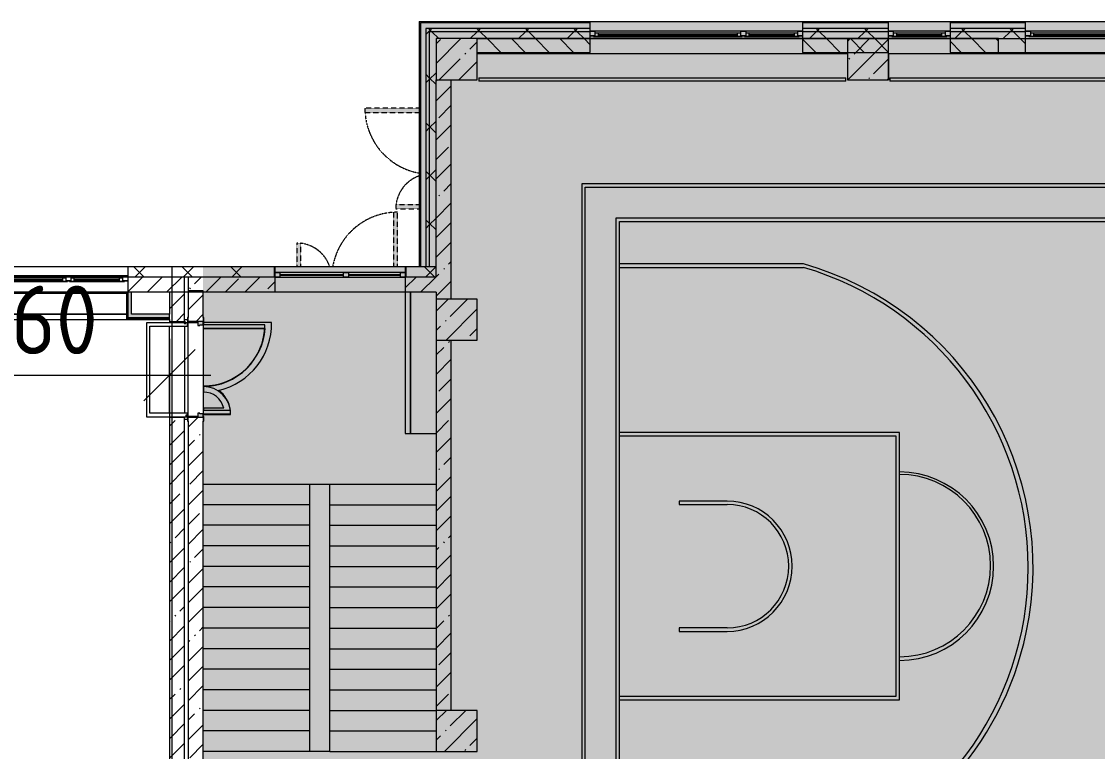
# Model space of a CAD drawing. Header units: millimetres. Extents: x 315 to 209858, y -8553 to 29000.
# Drawn here: x 111095 to 126795, y 16700 to 27350 of the extents above; entities that cross this region are included whole.
import ezdxf

# ---------------------------------------------------------------- set-up
doc = ezdxf.new("R2010")
doc.units = ezdxf.units.MM
doc.linetypes.add('200_ШТРИХ__ш1_п0_6_', pattern=[1.6, 1, -0.6])
for name, color, linetype, lineweight in [('A-ANNO-DIMS', 7, 'Continuous', 9), ('A-ANNO-DIMS-500', 7, 'Continuous', 9), ('A-DETL-MBND-1', 7, '200_ШТРИХ__ш1_п0_6_', 9), ('A-GLAZ-2', 7, 'Continuous', 5), ('A-WALL', 7, 'Continuous', 9), ('A-WALL-2', 7, 'Continuous', 5), ('I-WALL-5', 7, 'Continuous', 5), ('S-COLS-2', 7, 'Continuous', 5), ('Оси', 7, 'Continuous', 9)]:
    doc.layers.add(name, color=color, linetype=linetype, lineweight=lineweight)
doc.layers.add('A-DETL-GENF-4', color=7, linetype='Continuous', lineweight=9, true_color=0xc0c0c0, transparency=0.4)
for name, color, linetype, lineweight, true_color in [('A-DOOR-3', 7, 'Continuous', 5, 0xe2e2e2), ('A-DOOR-4', 7, 'Continuous', 5, 0xb7b7b7), ('A-DOOR-FRAM-2', 7, 'Continuous', 5, 0xe2e2e2), ('A-DOOR-FRAM-3', 7, 'Continuous', 5, 0xaaaaaa), ('A-DOOR-FRAM-4', 7, 'Continuous', 5, 0xb7b7b7), ('A-FLOR-2', 7, 'Continuous', 5, 0xaaaaaa), ('A-FLOR-3', 7, 'Continuous', 5, 0xb7b7b7), ('A-GLAZ-3', 7, 'Continuous', 5, 0x737373), ('A-WALL-3', 7, 'Continuous', 9, 0x737373), ('A-WALL-4', 7, 'Continuous', 5, 0x737373), ('I-WALL-4', 7, 'Continuous', 9, 0xe7e7e7), ('I-WALL-6', 7, 'Continuous', 5, 0x737373), ('S-COLS-3', 7, 'Continuous', 5, 0x737373), ('S-STRS-2', 7, 'Continuous', 5, 0x737373)]:
    doc.layers.add(name, color=color, linetype=linetype, lineweight=lineweight, true_color=true_color)
doc.styles.add('ISOCPEUR_4', font='isocpeur.ttf', dxfattribs={"width": 0.9, "height": 1000})
doc.dimstyles.new('ISO-2_0_0_9К_Средний_округл2_1', dxfattribs={"dimscale": 304.8, "dimtxt": 995.981176, "dimasz": 2.46063, "dimexe": 1.968504, "dimexo": 0, "dimgap": 0, "dimtad": 1, "dimdec": 0, "dimrnd": 10, "dimzin": 0, "dimdsep": 46, "dimtxsty": 'ISOCPEUR_4', "dimblk1": 'OBLIQUE', "dimblk2": 'OBLIQUE', "dimsah": 1, "dimcen": 0.09, "dimdle": 1.968504, "dimazin": 0, "dimtfac": 1, "dimtdec": 4, "dimtix": 1, "dimtmove": 0, "dimatfit": 3, "dimfxl": 1, "dimtvp": 1, "dimtolj": 1, "dimtzin": 0, "dimarcsym": 2})
pattern_1 = [(45, (74985, 0), (-285.123, 285.123), []), (45, (75270.13, 0), (-285.123, 285.123), [504.031, -100.806, 16.764, -84.042])]
pattern_2 = [(45, (74985, 0), (-353.5534, 353.5534), []), (135, (74985, 0), (-353.5534, -353.5534), [])]
pattern_3 = [(45, (74985, 0), (-530.33, 530.33), []), (135, (74985, 0), (-530.33, -530.33), [])]

# ---------------------------------------------------------------- blocks, each defined once
blk = doc.blocks.new('BSC_Колонна _Прямоугольная - 600х600-V109-2_3_2_птичка')
at = {"layer": 'S-COLS-2'}
h = blk.add_hatch(dxfattribs=at)
h.set_pattern_fill('FP_121', color=256, style=0, pattern_type=2)
h.set_pattern_definition([(45, (-42460, -26800), (-285.123, 285.123), []), (45, (-42174.88, -26800), (-285.123, 285.123), [504.031, -100.806, 16.764, -84.042])])
h.paths.add_polyline_path([(-300, -300), (300, -300), (300, 300), (-300, 300), (-300, 146)])
at = {"layer": 'S-COLS-3'}
for p, q in [((300, 300), (-300, 300)), ((-300, 300), (-300, -300)), ((300, -300), (300, 300)), ((-300, -300), (300, -300))]:
    blk.add_line(p, q, dxfattribs=at)
blk = doc.blocks.new('BSC_Колонна _Прямоугольная - 600х600-V122-2_3_2_птичка')
at = {"layer": 'S-COLS-2'}
h = blk.add_hatch(dxfattribs=at)
h.set_pattern_fill('FP_131', color=256, style=0, pattern_type=2)
h.set_pattern_definition([(45, (-42460, -17000), (-285.123, 285.123), []), (45, (-42174.88, -17000), (-285.123, 285.123), [504.031, -100.806, 16.764, -84.042])])
h.paths.add_polyline_path([(-300, -300), (300, -300), (300, 300), (-300, 300)])
at = {"layer": 'S-COLS-3'}
for p, q in [((300, 300), (-300, 300)), ((-300, 300), (-300, -300)), ((300, -300), (300, 300)), ((-300, -300), (300, -300))]:
    blk.add_line(p, q, dxfattribs=at)
blk = doc.blocks.new('BSC_Колонна _Прямоугольная - 600х600-V123-2_3_2_птичка')
at = {"layer": 'S-COLS-2'}
h = blk.add_hatch(dxfattribs=at)
h.set_pattern_fill('FP_132', color=256, style=0, pattern_type=2)
h.set_pattern_definition([(45, (-42460, -23000), (-285.123, 285.123), []), (45, (-42174.88, -23000), (-285.123, 285.123), [504.031, -100.806, 16.764, -84.042])])
h.paths.add_polyline_path([(-300, -300), (300, -300), (300, 300), (-300, 300)])
at = {"layer": 'S-COLS-3'}
for p, q in [((300, 300), (-300, 300)), ((-300, 300), (-300, -300)), ((300, -300), (300, 300)), ((-300, -300), (300, -300))]:
    blk.add_line(p, q, dxfattribs=at)
blk = doc.blocks.new('120_Окно_СКБ_2Ст - 120_Окно_СКБ_2Ст 3100х2500 _мал_створка слева_ 2-19089248-2_3_2_птичка')
at = {"layer": 'A-GLAZ-3'}
for p, q in [((-1550, -75), (-1550, -5)), ((-1550, -5), (-1480, -5)), ((1550, -5), (-1550, -5)), ((-1480, -75), (-1550, -75)), ((-1550, -75), (-1500, -75)), ((-1480, -75), (-1500, -75)), ((-1500, -75), (-1500, -85)), ((-1500, -85), (670, -85)), ((670, -85), (-1500, -85)), ((-1480, -5), (-1480, -75)), ((650, -35), (-1480, -35)), ((-1480, -35), (-1480, -75)), ((-1430, -85), (-1430, -35)), ((-1430, -55), (600, -55)), ((600, -65), (-1430, -65)), ((600, -85), (600, -35)), ((650, -75), (650, -5)), ((650, -5), (720, -5)), ((650, -75), (650, -35)), ((720, -75), (650, -75)), ((670, -75), (650, -75)), ((670, -75), (700, -75)), ((670, -85), (670, -75)), ((720, -75), (700, -75)), ((700, -75), (700, -85)), ((700, -85), (1500, -85)), ((1500, -85), (700, -85)), ((720, -5), (720, -75)), ((1480, -35), (720, -35)), ((720, -35), (720, -75)), ((770, -85), (770, -35)), ((770, -55), (1430, -55)), ((1430, -65), (770, -65)), ((1430, -85), (1430, -35)), ((1480, -75), (1480, -5)), ((1480, -5), (1550, -5)), ((1480, -75), (1480, -35)), ((1550, -75), (1480, -75)), ((1500, -75), (1480, -75)), ((1500, -75), (1550, -75)), ((1500, -85), (1500, -75)), ((1550, -5), (1550, -75))]:
    blk.add_line(p, q, dxfattribs=at)
blk = doc.blocks.new('120_Окно_СКБ_1Ст - 120_Окно_СКБ_1Ст 900х2500_h_-19906774-2_3_2_птичка')
at = {"layer": 'A-GLAZ-3'}
for p, q in [((-450, -75), (-450, -5)), ((-450, -5), (-380, -5)), ((450, -5), (-450, -5)), ((-380, -75), (-450, -75)), ((-450, -75), (-400, -75)), ((-380, -75), (-400, -75)), ((-400, -75), (-400, -85)), ((-400, -85), (400, -85)), ((400, -85), (-400, -85)), ((-380, -5), (-380, -75)), ((380, -35), (-380, -35)), ((-380, -35), (-380, -75)), ((-330, -85), (-330, -35)), ((-330, -55), (330, -55)), ((330, -65), (-330, -65)), ((330, -85), (330, -35)), ((380, -75), (380, -5)), ((380, -5), (450, -5)), ((380, -75), (380, -35)), ((450, -75), (380, -75)), ((400, -75), (380, -75)), ((400, -75), (450, -75)), ((400, -85), (400, -75)), ((450, -5), (450, -75))]:
    blk.add_line(p, q, dxfattribs=at)
blk = doc.blocks.new('120_Окно_СКБ_2Ст - 120_Окно_СКБ_2Ст 3100х2500 _мал_створка слева_ 2-22446355-2_3_2_птичка')
at = {"layer": 'A-GLAZ-2'}
for p, q in [((-1550, -127), (-1550, -57)), ((-1550, -57), (-1480, -57)), ((1550, -57), (-1550, -57)), ((-1480, -127), (-1550, -127)), ((-1550, -127), (-1500, -127)), ((-1480, -127), (-1500, -127)), ((-1500, -127), (-1500, -137)), ((-1500, -137), (670, -137)), ((670, -137), (-1500, -137)), ((-1480, -57), (-1480, -127)), ((650, -87), (-1480, -87)), ((-1480, -87), (-1480, -127)), ((-1430, -137), (-1430, -87)), ((-1430, -107), (600, -107)), ((600, -117), (-1430, -117)), ((600, -137), (600, -87)), ((650, -127), (650, -57)), ((650, -57), (720, -57)), ((650, -127), (650, -87)), ((720, -127), (650, -127)), ((670, -127), (650, -127)), ((670, -127), (700, -127)), ((670, -137), (670, -127)), ((720, -127), (700, -127)), ((700, -127), (700, -137)), ((700, -137), (1500, -137)), ((1500, -137), (700, -137)), ((720, -57), (720, -127)), ((1480, -87), (720, -87)), ((720, -87), (720, -127)), ((770, -137), (770, -87)), ((770, -107), (1430, -107)), ((1430, -117), (770, -117)), ((1430, -137), (1430, -87)), ((1480, -127), (1480, -57)), ((1480, -57), (1550, -57)), ((1480, -127), (1480, -87)), ((1550, -127), (1480, -127)), ((1500, -127), (1480, -127)), ((1500, -127), (1550, -127)), ((1500, -137), (1500, -127)), ((1550, -57), (1550, -127))]:
    blk.add_line(p, q, dxfattribs=at)
blk = doc.blocks.new('120_Окно_СКБ_2Ст - 120_Окно_СКБ_2Ст 1900х2400 глухое-23537524-2_3_2_птичка')
at = {"layer": 'A-GLAZ-3'}
for p, q in [((-950, 5), (-950, 75)), ((-950, 75), (-880, 75)), ((950, 75), (-950, 75)), ((-880, 5), (-950, 5)), ((-950, 5), (950, 5)), ((-880, 75), (-880, 5)), ((-120, 45), (-880, 45)), ((-120, 35), (-880, 35)), ((-120, 5), (-120, 75)), ((-120, 75), (-50, 75)), ((-50, 5), (-120, 5)), ((-50, 75), (-50, 5)), ((880, 45), (-50, 45)), ((880, 35), (-50, 35)), ((880, 5), (880, 75)), ((880, 75), (950, 75)), ((950, 5), (880, 5)), ((950, 75), (950, 5))]:
    blk.add_line(p, q, dxfattribs=at)
blk = doc.blocks.new('110_Дверь_СКБ_2Ст_Наружная - ДН-1_л__ Двухстворчатая 1350 х3200 _ЛК_ в свету с верхним остеклением 2-22448815-2_3_2_птичка')
at = {"layer": 'A-DETL-MBND-1'}
for points in [[(755, 79), (755, 869), (695, 869), (695, 79)], [(-655, 79), (-655, 419), (-715, 419), (-715, 79)]]:
    blk.add_hatch(color=256, dxfattribs=at).paths.add_polyline_path(points)
for p, q in [((755, 869), (695, 869)), ((695, 869), (695, 79)), ((755, 79), (755, 869)), ((-715, 419), (-715, 79)), ((-655, 419), (-715, 419)), ((-655, 79), (-655, 419))]:
    blk.add_line(p, q, dxfattribs=at)
for centre, radius, start, end in [((755, -91), 960, 90, 169.7202), ((-715, -91), 510, 19.6305, 90)]:
    blk.add_arc(centre, radius, start, end, dxfattribs=at)
blk = doc.blocks.new('110_Дверь_СКБ_2Ст - Д-1 Лестничная клетка EIS60-V199-2_3_2_птичка')
at = {"layer": 'A-DOOR-3'}
for points in [[(-588, 923), (-588, 1010), (-638, 1010), (-638, 110), (-588, 110)], [(662, 510), (612, 510), (612, 110), (662, 110)], [(712, 30), (698, 30), (698, -110), (712, -110)]]:
    blk.add_hatch(color=256, dxfattribs=at).paths.add_polyline_path(points)
h = blk.add_hatch(color=256, dxfattribs=at)
h.paths.add_polyline_path([(712, 30), (712, 110), (662, 110), (662, 60), (652, 60), (652, 30), (667, 30)])
h.paths.add_polyline_path([(-628, 30), (-628, 60), (-638, 60), (-638, 110), (-688, 110), (-688, 30)])
at = {"layer": 'A-DOOR-FRAM-2'}
for points in [[(-672, 110), (-672, 118), (-742, 118), (-742, 110)], [(-672, 30), (-688, 30), (-688, -110), (-672, -110)], [(768, 110), (768, 118), (698, 118), (698, 110)], [(-672, -110), (-742, -110), (-742, -118), (-672, -118)], [(768, -118), (768, -110), (698, -110), (698, -118)]]:
    blk.add_hatch(color=256, dxfattribs=at).paths.add_polyline_path(points)
at = {"layer": 'A-DOOR-4'}
for p, q in [((-638, 1010), (-638, 110)), ((-588, 1010), (-638, 1010)), ((-588, 110), (-588, 1010)), ((662, 510), (612, 510)), ((612, 510), (612, 110)), ((662, 110), (662, 510)), ((-638, 110), (-588, 110)), ((612, 110), (662, 110))]:
    blk.add_line(p, q, dxfattribs=at)
for centre, radius, start, end in [((-638, 110), 900, 0, 90), ((662, 110), 400, 90, 180)]:
    blk.add_arc(centre, radius, start, end, dxfattribs=at)
at = {"layer": 'A-DOOR-FRAM-3'}
for p, q in [((-688, 110), (-688, 30)), ((-688, 30), (-628, 30)), ((-672, 30), (-688, 30)), ((-688, 30), (-688, -110)), ((-672, -110), (-672, 30)), ((-638, 60), (-638, 110)), ((-628, 60), (-638, 60)), ((-628, 30), (-628, 60)), ((662, 60), (652, 60)), ((652, 60), (652, 30)), ((652, 30), (712, 30)), ((662, 110), (662, 60)), ((712, 30), (698, 30)), ((698, 30), (698, -110)), ((712, 30), (712, 110)), ((712, -110), (712, 30)), ((-672, -110), (-742, -110)), ((-742, -110), (-742, -118)), ((-742, -118), (-672, -118)), ((-688, -110), (-672, -110)), ((-672, -118), (-672, -110)), ((698, -110), (712, -110)), ((768, -110), (698, -110)), ((698, -110), (698, -118)), ((698, -118), (768, -118)), ((768, -118), (768, -110))]:
    blk.add_line(p, q, dxfattribs=at)
at = {"layer": 'A-DOOR-FRAM-4'}
for p, q in [((-672, 118), (-742, 118)), ((-742, 118), (-742, 110)), ((-742, 110), (-672, 110)), ((-638, 110), (-688, 110)), ((-672, 110), (-672, 118)), ((712, 110), (662, 110)), ((768, 118), (698, 118)), ((698, 118), (698, 110)), ((698, 110), (768, 110)), ((768, 110), (768, 118))]:
    blk.add_line(p, q, dxfattribs=at)
blk = doc.blocks.new('110_Дверь_СКБ_2Ст_Наружная - ДН-1_л__ Двухстворчатая 1350 х3200 _ЛК_ в свету с верхним остеклением EI30-23529464-2_3_2_птичка')
at = {"layer": 'A-DETL-MBND-1'}
for points in [[(694.5, 915), (694.5, 125), (754.5, 125), (754.5, 915)], [(-715.5, 125), (-655.5, 125), (-655.5, 465), (-715.5, 465)]]:
    blk.add_hatch(color=256, dxfattribs=at).paths.add_polyline_path(points)
for p, q in [((754.5, 915), (694.5, 915)), ((694.5, 915), (694.5, 125)), ((754.5, 125), (754.5, 915)), ((-715.5, 465), (-715.5, 125)), ((-655.5, 465), (-715.5, 465)), ((-655.5, 125), (-655.5, 465))]:
    blk.add_line(p, q, dxfattribs=at)
for centre, radius, start, end in [((754.5, -45), 960, 90, 169.73704), ((-715.5, -45), 510, 19.59844, 90)]:
    blk.add_arc(centre, radius, start, end, dxfattribs=at)
blk = doc.blocks.new('Зашивка приборов отопления22 - Зашивка приборов отопления-33321747-2_3_2_птичка')
at = {"layer": 'A-WALL-2'}
for p, q in [((37288, 26888), (34188, 26888)), ((34188, 26567), (37268, 26567)), ((37268, 26567), (34188, 26567)), ((34188, 26492), (37268, 26492))]:
    blk.add_line(p, q, dxfattribs=at)
blk = doc.blocks.new('Зашивка приборов отопления28 - Зашивка приборов отопления-33322877-2_3_2_птичка')
at = {"layer": 'A-WALL-4'}
for p, q in [((75401, 486), (73341, 486)), ((73341, 486), (73341, 411)), ((73341, 411), (73341, 36)), ((75401, 411), (73341, 411)), ((73341, 411), (73341, 36)), ((73341, 411), (75401, 411))]:
    blk.add_line(p, q, dxfattribs=at)
blk = doc.blocks.new('DIMBLOCK98-2_3_2_птичка')
at = {"layer": 'A-ANNO-DIMS-500'}
for p, q in [((113255, 22721), (113255, 21591)), ((113255, 22191), (113255, 22721)), ((108595, 22600), (108595, 21591)), ((108595, 22191), (108595, 22600)), ((107995, 22191), (113855, 22191))]:
    blk.add_line(p, q, dxfattribs=at)
at = {"layer": 'A-ANNO-DIMS-500', "lineweight": 20}
for p, q in [((108595, 22191), (108970, 22566)), ((113255, 22191), (113630, 22566)), ((108595, 22191), (108220, 21816)), ((113255, 22191), (112880, 21816))]:
    blk.add_line(p, q, dxfattribs=at)
at = {"layer": 'A-ANNO-DIMS-500', "color": 0, "insert": (109613, 23497), "char_height": 1000, "width": 3148.83, "attachment_point": 1, "line_spacing_factor": 1.149209, "style": 'ISOCPEUR_4'}
blk.add_mtext('4660', dxfattribs=at)
blk = doc.blocks.new('_Oblique')
at = {"color": 0, "linetype": 'ByBlock', "lineweight": -2}
blk.add_line((-0.5, -0.5), (0.5, 0.5), dxfattribs=at)

msp = doc.modelspace()

# ---------------------------------------------------------------- hatches: boundary and pattern name
at = {"layer": 'A-DETL-GENF-4'}
msp.add_hatch(color=256, dxfattribs=at).paths.add_polyline_path([(150845, -280), (150845, 3300), (159845, 3300), (159845, 27350), (116895, 27350), (116895, 23778), (113745, 23778), (113745, -280), (149949.6, -280)])
at = {"layer": 'A-WALL-2'}
h = msp.add_hatch(dxfattribs=at)
h.set_pattern_fill('FP_105', color=256, style=0, pattern_type=2)
h.set_pattern_definition(pattern_2)
h.paths.add_polyline_path([(159788.9, 27200), (159845, 27200), (159845, 27250), (155335, 27250), (155335, 27200), (158041.4, 27200)])
h.paths.add_polyline_path([(152835, 27200), (152835, 27250), (151325, 27250), (151325, 27200), (152031.5, 27200)])
h.paths.add_polyline_path([(141145, 27200), (142945, 27200), (142945, 27250), (141145, 27250)])
h.paths.add_polyline_path([(140245, 27200), (140245, 27250), (139165, 27250), (139165, 27200), (139940.2, 27200)])
h.paths.add_polyline_path([(143845, 27200), (149225, 27200), (149225, 27250), (143845, 27250)])
h.paths.add_polyline_path([(124967.2, 27200), (125745.2, 27200), (125745.2, 27250), (124645.3, 27250), (124645.3, 27200)])
h.paths.add_polyline_path([(129994.9, 27200), (129994.9, 27250), (128845.2, 27250), (128845.2, 27200), (129130.9, 27200)])
h.paths.add_polyline_path([(130894.9, 27200), (132145, 27200), (132145, 27250), (130894.9, 27250)])
h.paths.add_polyline_path([(136025, 27200), (136025, 27250), (134845, 27250), (134845, 27200), (135740.2, 27200)])
h.paths.add_polyline_path([(123745.3, 27200), (123745.3, 27250), (122492, 27250), (122492, 27200), (122885.3, 27200)])
h.paths.add_polyline_path([(118721.6, 27200), (119392, 27200), (119392, 27250), (116995, 27250), (116995, 27200), (117680.6, 27200)])
h = msp.add_hatch(dxfattribs=at)
h.set_pattern_fill('FP_105', color=256, style=0, pattern_type=2)
h.set_pattern_definition(pattern_2)
h.paths.add_polyline_path([(117045, 23770), (117045, 27200), (116995, 27200), (116995, 23770)])
h = msp.add_hatch(dxfattribs=at)
h.set_pattern_fill('FP_105', color=256, style=0, pattern_type=2)
h.set_pattern_definition(pattern_2)
h.paths.add_polyline_path([(159185, 27100), (159845, 27100), (159845, 27200), (155335, 27200), (155335, 27100), (156839, 27100)])
h.paths.add_polyline_path([(152031.5, 27100), (152835, 27100), (152835, 27200), (151325, 27200), (151325, 27100), (151735, 27100)])
h.paths.add_polyline_path([(145295, 27100), (149225, 27100), (149225, 27200), (143845, 27200), (143845, 27100)])
h.paths.add_polyline_path([(142663.1, 27100), (142945, 27100), (142945, 27200), (141145, 27200), (141145, 27100), (141745, 27100)])
h.paths.add_polyline_path([(136025, 27100), (136025, 27200), (134845, 27200), (134845, 27100), (135740.2, 27100)])
h.paths.add_polyline_path([(130894.9, 27100), (132145, 27100), (132145, 27200), (130894.9, 27200)])
h.paths.add_polyline_path([(129130.9, 27100), (129994.9, 27100), (129994.9, 27200), (128845.2, 27200), (128845.2, 27100)])
h.paths.add_polyline_path([(139540.3, 27100), (140245, 27100), (140245, 27200), (139165, 27200), (139165, 27100)])
h.paths.add_polyline_path([(117680.6, 27100), (119392, 27100), (119392, 27200), (117045, 27200), (117045, 27100), (117229.8, 27100)])
h.paths.add_polyline_path([(124645.3, 27100), (125745.2, 27100), (125745.2, 27200), (124645.3, 27200)])
h.paths.add_polyline_path([(122885.3, 27100), (123745.3, 27100), (123745.3, 27200), (122492, 27200), (122492, 27100)])
h = msp.add_hatch(dxfattribs=at)
h.set_pattern_fill('FP_105', color=256, style=0, pattern_type=2)
h.set_pattern_definition(pattern_2)
h.paths.add_polyline_path([(117145, 23770), (117145, 27100), (117045, 27100), (117045, 23770)])
h = msp.add_hatch(dxfattribs=at)
h.set_pattern_fill('FP_115', color=256, style=0, pattern_type=2)
h.set_pattern_definition([(135, (74985, 0), (-176.7767, -176.7767), [])])
h.paths.add_polyline_path([(123745.3, 26900), (123745.3, 27100), (122492, 27100), (122492, 26900), (122885.3, 26900)])
h.paths.add_polyline_path([(119392, 26900), (119392, 27100), (117745, 27100), (117745, 26900), (118721.6, 26900)])
h.paths.add_polyline_path([(124645.3, 26900), (125349.8, 26900), (125349.8, 27100), (124645.3, 27100), (124645.3, 26945.8)])
h = msp.add_hatch(dxfattribs=at)
h.set_pattern_fill('FP_105', color=256, style=0, pattern_type=2)
h.set_pattern_definition(pattern_2)
h.paths.add_polyline_path([(113516.9, 23620), (113745, 23620), (113745, 23770), (112645, 23770), (112645, 23620), (112996.4, 23620)])
h.paths.add_polyline_path([(108832.7, 23620), (109545, 23620), (109545, 23770), (108825, 23770), (108825, 23620)])
h = msp.add_hatch(dxfattribs=at)
h.set_pattern_fill('FP_105', color=256, style=0, pattern_type=2)
h.set_pattern_definition(pattern_2)
h.paths.add_polyline_path([(116895, 23620), (117145, 23620), (117145, 23770), (116703, 23770), (116703, 23620), (116874.3, 23620)])
h.paths.add_polyline_path([(114787, 23620), (114787, 23770), (113745, 23770), (113745, 23620), (114557.8, 23620)])
at = {"layer": 'I-WALL-4'}
for points in [[(112650, 23029), (112700, 23029), (112700, 23399), (112650, 23395.4)], [(112700, 23029), (113255, 23029), (113255, 23079), (112700, 23079)]]:
    msp.add_hatch(color=256, dxfattribs=at).paths.add_polyline_path(points)
at = {"layer": 'I-WALL-5'}
h = msp.add_hatch(dxfattribs=at)
h.set_pattern_fill('FP_116', color=256, style=0, pattern_type=2)
h.set_pattern_definition([(135, (74985, 0), (-353.5534, -353.5534), [])])
h.paths.add_polyline_path([(155635, 26900), (155635, 27100), (155335, 27100), (155335, 26900)])
h.paths.add_polyline_path([(156135, 26900), (159185, 26900), (159185, 27100), (156135, 27100), (156135, 26945.8)])
h.paths.add_polyline_path([(149025, 26900), (149225, 26900), (149225, 27100), (149025, 27100), (149025, 26945.8)])
h.paths.add_polyline_path([(147867.8, 26900), (148525, 26900), (148525, 27100), (145795, 27100), (145795, 26900)])
h.paths.add_polyline_path([(145295, 26900), (145295, 27100), (143845, 27100), (143845, 26900), (144745, 26900)])
h.paths.add_polyline_path([(152235, 26900), (152835, 26900), (152835, 27100), (152235, 27100), (152235, 26945.8)])
h.paths.add_polyline_path([(151325, 26900), (151735, 26900), (151735, 27100), (151325, 27100), (151325, 26945.8)])
h.paths.add_polyline_path([(141745, 26900), (142945, 26900), (142945, 27100), (141745, 27100), (141745, 26945.8)])
h.paths.add_polyline_path([(139540.3, 26900), (140245, 26900), (140245, 27100), (139145, 27100), (139145, 26900), (139449.8, 26900)])
h.paths.add_polyline_path([(136045, 26900), (136045, 27100), (134845, 27100), (134845, 26900), (135376.5, 26900)])
h.paths.add_polyline_path([(131212.8, 26900), (132145, 26900), (132145, 27100), (130894.9, 27100), (130894.9, 26900)])
h.paths.add_polyline_path([(128845.2, 26900), (129994.9, 26900), (129994.9, 27100), (128845.2, 27100), (128845.2, 26945.8)])
h.paths.add_polyline_path([(125745.2, 26900), (125745.2, 27100), (125349.8, 27100), (125349.8, 26900)])
h = msp.add_hatch(dxfattribs=at)
h.set_pattern_fill('FP_113', color=256, style=0, pattern_type=2)
h.set_pattern_definition(pattern_1)
h.paths.add_polyline_path([(117365, 23300), (117365, 26500), (117145, 26500), (117145, 23300)])
h = msp.add_hatch(dxfattribs=at)
h.set_pattern_fill('FP_113', color=256, style=0, pattern_type=2)
h.set_pattern_definition(pattern_1)
h.paths.add_polyline_path([(112996.4, 23400), (113475, 23400), (113475, 23620), (112645, 23620), (112645, 23400)])
h.paths.add_polyline_path([(108595, 23400), (109545, 23400), (109545, 23620), (108595, 23620)])
h = msp.add_hatch(dxfattribs=at)
h.set_pattern_fill('FP_113', color=256, style=0, pattern_type=2)
h.set_pattern_definition(pattern_1)
h.paths.add_polyline_path([(113525, 23400), (113745, 23400), (113745, 23620), (113525, 23620)])
h = msp.add_hatch(dxfattribs=at)
h.set_pattern_fill('FP_113', color=256, style=0, pattern_type=2)
h.set_pattern_definition(pattern_1)
h.paths.add_polyline_path([(116695, 23400), (117145, 23400), (117145, 23620), (116695, 23620)])
h.paths.add_polyline_path([(114557.8, 23400), (114795, 23400), (114790, 23620), (113745, 23620), (113745, 23400)])
h = msp.add_hatch(dxfattribs=at)
h.set_pattern_fill('FP_113', color=256, style=0, pattern_type=2)
h.set_pattern_definition(pattern_1)
h.paths.add_polyline_path([(113255, 11200), (113475, 11200), (113475, 12125), (113255, 12125), (113255, 11560.9)])
h.paths.add_polyline_path([(113475, 13525), (113475, 21575), (113255, 21575), (113255, 13525)])
h.paths.add_polyline_path([(113255, 22975), (113475, 22975), (113475, 23400), (113255, 23395.4), (113255, 23004)])
h = msp.add_hatch(dxfattribs=at)
h.set_pattern_fill('FP_113', color=256, style=0, pattern_type=2)
h.set_pattern_definition(pattern_1)
h.paths.add_polyline_path([(113745, 10450), (113745, 12125), (113525, 12125), (113525, 10450)])
h.paths.add_polyline_path([(113745, 13525), (113745, 21575), (113525, 21575), (113525, 13525), (113695, 13525)])
h.paths.add_polyline_path([(113745, 22975), (113745, 23420.3), (113525, 23420.3), (113525, 22975), (113695, 22975)])
h = msp.add_hatch(dxfattribs=at)
h.set_pattern_fill('FP_205', color=256, style=0, pattern_type=2)
h.set_pattern_definition(pattern_3)
h.paths.add_polyline_path([(112637.5, 23004), (113255, 23004), (113255, 23016.5), (112637.5, 23016.5)])
h = msp.add_hatch(dxfattribs=at)
h.set_pattern_fill('FP_205', color=256, style=0, pattern_type=2)
h.set_pattern_definition(pattern_3)
h.paths.add_polyline_path([(112650, 23016.5), (113255, 23016.5), (113255, 23029), (112650, 23029)])
h = msp.add_hatch(dxfattribs=at)
h.set_pattern_fill('FP_113', color=256, style=0, pattern_type=2)
h.set_pattern_definition(pattern_1)
h.paths.add_polyline_path([(117145, 17300), (117365, 17300), (117365, 22700), (117145, 22700), (117145, 17478.1)])
at = {"layer": 'S-COLS-2'}
h = msp.add_hatch(dxfattribs=at)
h.set_pattern_fill('FP_113', color=256, style=0, pattern_type=2)
h.set_pattern_definition(pattern_1)
h.paths.add_polyline_path([(123745, 26500), (123745, 27100), (123145, 27100), (123145, 26500)])

# ---------------------------------------------------------------- linework, layer by layer
at = {"layer": 'A-DETL-MBND-1'}
msp.add_line((113525, 23619.7), (113475, 23619.7), dxfattribs=at)
at = {"layer": 'A-FLOR-2'}
for p, q in [((113525, 23400), (113475, 23400)), ((112625, 23380), (109545, 23380)), ((109545, 23079), (112625, 23079)), ((113235, 23003), (112625, 23003)), ((113470, 22954.3), (112918.4, 22954.3)), ((112918.4, 22954.3), (112918.4, 21584.5)), ((113235, 23000), (113235, 23003)), ((113255, 23000), (113235, 23000)), ((113516.9, 23000), (113475, 23000)), ((113518.4, 22954.3), (113490, 22954.3)), ((113518.4, 22904.3), (113518.4, 22954.3)), ((112968.4, 21634.5), (112968.4, 22904.3)), ((112968.4, 22904.3), (113518.4, 22904.3)), ((112918.4, 21584.5), (113516.9, 21584.5)), ((113518.4, 21634.5), (112968.4, 21634.5)), ((113474.3, 21550), (113516.9, 21550)), ((113518.4, 21590), (113518.4, 21634.5))]:
    msp.add_line(p, q, dxfattribs=at)
at = {"layer": 'A-FLOR-3'}
for p, q in [((117765, 26880), (117745, 26880)), ((123745.3, 26880), (123745.3, 26500)), ((139625, 24981.3), (119268.6, 24981.3)), ((119268.6, 24981.3), (119268.6, 13824.4)), ((119318.6, 13874.4), (119318.6, 24931.3)), ((119318.6, 24931.3), (139575, 24931.3)), ((139125, 24481.3), (119768.6, 24481.3)), ((119768.6, 24481.3), (119768.6, 14324.4)), ((119818.6, 14374.4), (119818.6, 24431.3)), ((119818.6, 24431.3), (129421.8, 24431.3)), ((122504.7, 23812.8), (119815, 23812.8)), ((119815, 23812.8), (119815, 23762.8)), ((119815, 23762.8), (122504.7, 23762.8)), ((114743.2, 22959.2), (113748.4, 22959.2)), ((113748.4, 22959.2), (113748.4, 22925)), ((113748.4, 22869.2), (114650.7, 22869.2)), ((113748.4, 22034.2), (113748.4, 21944.2)), ((114045.5, 21708.1), (113748.4, 21708.1)), ((113748.4, 21708.1), (113748.4, 21675)), ((113748.4, 21620.2), (113748.4, 21618.1)), ((113748.4, 21618.1), (114142.8, 21618.1)), ((123904.7, 21352.8), (119815, 21352.8)), ((119815, 21352.8), (119815, 21302.8)), ((123904.7, 17452.8), (123904.7, 21352.8)), ((119815, 21302.8), (123854.7, 21302.8)), ((123854.7, 21302.8), (123854.7, 17502.8)), ((120690, 20352.8), (120690, 20302.8)), ((121390, 20352.8), (120690, 20352.8)), ((120690, 20302.8), (121390, 20302.8)), ((121390, 18502.8), (120690, 18502.8)), ((120690, 18502.8), (120690, 18452.8)), ((120690, 18452.8), (121390, 18452.8)), ((123854.7, 17502.8), (119815, 17502.8)), ((119815, 17502.8), (119815, 17452.8)), ((119815, 17452.8), (123904.7, 17452.8))]:
    msp.add_line(p, q, dxfattribs=at)
for centre, radius, start, end in [((121250, 19382.8), 4604.2, 348.13013, 74.18669), ((121220.5, 19382.8), 4564.4, 286.34112, 73.65888), ((113748.4, 22939.2), 995, 282.67054, 1.1511), ((113748.4, 22939.2), 905, 270, 355.56313), ((113748.4, 21639.2), 305, 13.0427, 90), ((113748.4, 21639.2), 395, 5.20117, 56.45952), ((113748.4, 21639.2), 395, 356.92799, 357.24259), ((123904.7, 19402.8), 1375, 270, 90), ((123904.7, 19411.7), 1330, 270, 90), ((121390, 19402.8), 950, 270, 90), ((121390, 19402.8), 900, 270, 90), ((121250, 19382.8), 4604.2, 285.81331, 348.1026)]:
    msp.add_arc(centre, radius, start, end, dxfattribs=at)
at = {"layer": 'A-WALL'}
for p, q in [((114790, 23773), (112645, 23773)), ((114787, 23770), (112645, 23770)), ((113475, 23620), (112645, 23620)), ((112637.5, 23016.5), (112637.5, 23399)), ((112650, 23029), (112650, 23399)), ((113255, 23016.5), (112637.5, 23016.5)), ((113255, 23029), (112650, 23029)), ((113255, 23004), (113255, 23079))]:
    msp.add_line(p, q, dxfattribs=at)
at = {"layer": 'A-WALL-2'}
for p, q in [((108845, 23778), (116895, 23778)), ((112645, 23778), (112645, 23620)), ((113525, 23620), (108825, 23620)), ((113470, 22965), (113470, 22945)), ((113490, 22965), (113470, 22965)), ((113470, 22945), (113490, 22945)), ((113490, 22945), (113490, 22965)), ((113510, 21605), (113490, 21605)), ((113490, 21605), (113490, 21585)), ((113490, 21585), (113510, 21585)), ((113510, 21585), (113510, 21605))]:
    msp.add_line(p, q, dxfattribs=at)
at = {"layer": 'A-WALL-3'}
for p, q in [((116915, 27330), (116915, 23779.7)), ((119392, 27330), (116915, 27330)), ((123745.3, 27330), (122492, 27330)), ((125745.2, 27330), (124645.3, 27330)), ((116995, 27250), (116995, 23770)), ((119392, 27250), (116995, 27250)), ((117045, 27200), (117045, 23770)), ((119392, 27200), (117045, 27200)), ((123745.3, 27250), (122492, 27250)), ((123745.3, 27200), (122492, 27200)), ((125745.2, 27250), (124645.3, 27250)), ((125745.2, 27200), (124645.3, 27200)), ((119392, 27100), (117745, 27100)), ((117745, 27100), (119392, 27100)), ((123745.3, 27100), (122492, 27100)), ((122492, 27100), (123745.3, 27100)), ((125349.8, 27100), (124645.3, 27100)), ((124645.3, 27100), (125745.2, 27100)), ((125349.8, 26900), (125349.8, 27100)), ((114787, 23620), (114787, 23770)), ((114790, 23620), (114790, 23773)), ((116700, 23773), (116700, 23620)), ((116915, 23773), (116700, 23773)), ((116703, 23770), (116703, 23620)), ((117145, 23770), (116703, 23770)), ((116895, 23778), (116915, 23778)), ((116915, 23778), (116915, 23770)), ((114795, 23620), (113525, 23620)), ((117145, 23620), (116695, 23620))]:
    msp.add_line(p, q, dxfattribs=at)
at = {"layer": 'A-WALL-4'}
for p, q in [((116895, 27350), (116895, 23778)), ((116895, 27350), (132145, 27350)), ((119392, 27100), (119392, 27350)), ((122492, 27350), (122492, 27100)), ((123745.3, 27100), (123745.3, 27350)), ((124645.3, 27350), (124645.3, 27100)), ((125745.2, 27100), (125745.2, 27350)), ((119392, 26900), (119392, 27100)), ((122492, 27100), (119392, 27100)), ((122492, 27100), (122492, 26900)), ((123745.3, 26900), (123745.3, 27100)), ((124645.3, 27100), (123745.3, 27100)), ((124645.3, 27100), (124645.3, 26900)), ((117745, 26900), (119392, 26900)), ((122492, 26900), (123745.3, 26900)), ((124645.3, 26900), (125349.8, 26900)), ((117145, 23620), (117145, 26500)), ((114795, 23620), (114795, 23778)), ((116695, 23778), (116695, 23620))]:
    msp.add_line(p, q, dxfattribs=at)
at = {"layer": 'I-WALL-5'}
for p, q in [((112645, 23620), (112645, 23400)), ((113475, 22965), (113475, 23620)), ((113525, 23620), (113525, 23030)), ((113475, 23400), (108595, 23400)), ((112625, 23399), (112625, 23004)), ((112700, 23399), (112625, 23399)), ((112700, 23079), (112700, 23399)), ((113255, 23400), (113255, 23079)), ((113745, 23420.3), (113525, 23420.3)), ((112625, 23004), (113255, 23004)), ((113255, 23079), (112700, 23079)), ((113255, 23004), (113255, 22954.3)), ((113255, 22975), (113475, 22975)), ((113525, 21590), (113525, 22960)), ((113255, 21634.5), (113255, 22904.3)), ((113475, 22904.3), (113475, 21634.5)), ((113255, 21584.5), (113255, 13518)), ((113475, 21575), (113255, 21575)), ((113475, 11200), (113475, 21584.5)), ((113525, 21520), (113525, 13580))]:
    msp.add_line(p, q, dxfattribs=at)
at = {"layer": 'I-WALL-6'}
for p, q in [((119392, 27100), (122492, 27100)), ((123745.3, 27100), (124645.3, 27100)), ((125745.2, 26900), (125745.2, 27100)), ((125745.2, 27100), (128845.2, 27100)), ((117765, 26900), (117765, 26880)), ((123145, 26880), (117765, 26880)), ((129145, 26880), (123745, 26880)), ((125349.8, 26900), (141145, 26900)), ((117365, 23300), (117365, 26500)), ((117766, 26530), (123125, 26530)), ((117766, 26530), (117766, 26480)), ((123125, 26480), (117766, 26480)), ((123125, 26480), (123125, 26530)), ((123766.3, 26529), (129124, 26529)), ((123766.3, 26529), (123766.3, 26479)), ((129124, 26479), (123766.3, 26479)), ((114795, 23400), (114795, 23620)), ((116695, 23620), (116695, 23400)), ((117145, 23400), (113525, 23400)), ((113745, 23030), (113745, 23420.3)), ((117145, 23400), (117145, 23300)), ((113745, 22875), (113745, 21675)), ((117145, 22700), (117145, 17300)), ((117365, 17300), (117365, 22700)), ((113745, 15200), (113745, 21520))]:
    msp.add_line(p, q, dxfattribs=at)
at = {"layer": 'S-COLS-3'}
for p, q in [((123745, 27100), (123145, 27100)), ((123145, 27100), (123145, 26500)), ((123745, 26500), (123745, 27100)), ((123145, 26500), (123745, 26500))]:
    msp.add_line(p, q, dxfattribs=at)
at = {"layer": 'S-STRS-2'}
for p, q in [((113745, 22875), (113745, 21675)), ((113745, 20600), (115595, 20600)), ((115295, 20600), (115295, 20300)), ((115595, 20600), (117145, 20600)), ((115595, 20300), (115595, 20600)), ((115595, 20600), (117145, 20600)), ((115295, 20300), (113745, 20300)), ((115295, 20300), (113745, 20300)), ((115295, 20300), (115295, 20000)), ((115595, 20000), (115595, 20300)), ((115595, 20300), (117145, 20300)), ((115595, 20300), (117145, 20300)), ((115295, 20000), (113745, 20000)), ((115295, 20000), (113745, 20000)), ((115295, 20000), (115295, 19700)), ((115595, 19700), (115595, 20000)), ((115595, 20000), (117145, 20000)), ((115595, 20000), (117145, 20000)), ((115295, 19700), (113745, 19700)), ((115295, 19700), (113745, 19700)), ((115295, 19700), (115295, 19400)), ((115595, 19400), (115595, 19700)), ((115595, 19700), (117145, 19700)), ((115595, 19700), (117145, 19700)), ((115295, 19400), (113745, 19400)), ((115295, 19400), (113745, 19400)), ((115295, 19400), (115295, 19100)), ((115595, 19100), (115595, 19400)), ((115595, 19400), (117145, 19400)), ((115595, 19400), (117145, 19400)), ((115295, 19100), (113745, 19100)), ((115295, 19100), (113745, 19100)), ((115295, 19100), (115295, 18800)), ((115595, 18800), (115595, 19100)), ((115595, 19100), (117145, 19100)), ((115595, 19100), (117145, 19100)), ((115295, 18800), (113745, 18800)), ((115295, 18800), (113745, 18800)), ((115295, 18800), (115295, 18500)), ((115595, 18500), (115595, 18800)), ((115595, 18800), (117145, 18800)), ((115595, 18800), (117145, 18800)), ((115295, 18500), (113745, 18500)), ((115295, 18500), (113745, 18500)), ((115295, 18500), (115295, 18200)), ((115595, 18200), (115595, 18500)), ((115595, 18500), (117145, 18500)), ((115595, 18500), (117145, 18500)), ((115295, 18200), (113745, 18200)), ((115295, 18200), (113745, 18200)), ((115295, 18200), (115295, 17900)), ((115595, 17900), (115595, 18200)), ((115595, 18200), (117145, 18200)), ((115595, 18200), (117145, 18200)), ((115295, 17900), (113745, 17900)), ((115295, 17900), (113745, 17900)), ((115295, 17900), (115295, 17600)), ((115595, 17600), (115595, 17900)), ((115595, 17900), (117145, 17900)), ((115595, 17900), (117145, 17900)), ((115295, 17600), (113745, 17600)), ((115295, 17600), (113745, 17600)), ((115295, 17600), (115295, 17300)), ((115595, 17300), (115595, 17600)), ((115595, 17600), (117145, 17600)), ((115595, 17600), (117145, 17600)), ((115295, 17300), (113745, 17300)), ((115295, 17300), (113745, 17300)), ((115295, 17300), (115295, 17000)), ((115595, 17000), (115595, 17300)), ((115595, 17300), (117145, 17300)), ((115595, 17300), (117145, 17300)), ((115295, 17000), (113745, 17000)), ((115295, 17000), (113745, 17000)), ((115295, 17000), (115295, 16700)), ((115595, 16700), (115595, 17000)), ((115595, 17000), (117145, 17000)), ((115595, 17000), (117145, 17000)), ((115295, 16700), (113745, 16700)), ((115295, 16700), (113745, 16700)), ((115595, 16700), (115295, 16700)), ((115595, 16700), (117145, 16700)), ((115595, 16700), (117145, 16700))]:
    msp.add_line(p, q, dxfattribs=at)
at = {"layer": 'Оси'}
msp.add_line((113295, 11277.7), (113295, 23777.7), dxfattribs=at)

# ---------------------------------------------------------------- block references
at = {"layer": 'A-DETL-MBND-1', "rotation": 89.9999999999999}
msp.add_blockref('110_Дверь_СКБ_2Ст_Наружная - ДН-1_л__ Двухстворчатая 1350 х3200 _ЛК_ в свету с верхним остеклением EI30-23529464-2_3_2_птичка', (117020, 25330.5), dxfattribs=at)
at = {"layer": 'A-DETL-MBND-1'}
msp.add_blockref('110_Дверь_СКБ_2Ст_Наружная - ДН-1_л__ Двухстворчатая 1350 х3200 _ЛК_ в свету с верхним остеклением 2-22448815-2_3_2_птичка', (115825.5, 23698.7), dxfattribs=at)
at = {"layer": 'A-DOOR-4', "rotation": 269.9999999999999}
msp.add_blockref('110_Дверь_СКБ_2Ст - Д-1 Лестничная клетка EIS60-V199-2_3_2_птичка', (113635, 22287.5), dxfattribs=at)
at = {"layer": 'A-GLAZ-2'}
msp.add_blockref('120_Окно_СКБ_2Ст - 120_Окно_СКБ_2Ст 3100х2500 _мал_створка слева_ 2-22446355-2_3_2_птичка', (111095, 23695), dxfattribs=at)
at = {"layer": 'A-GLAZ-3'}
for name, p in [('120_Окно_СКБ_2Ст - 120_Окно_СКБ_2Ст 3100х2500 _мал_створка слева_ 2-19089248-2_3_2_птичка', (120942, 27215)), ('120_Окно_СКБ_1Ст - 120_Окно_СКБ_1Ст 900х2500_h_-19906774-2_3_2_птичка', (124195.3, 27215)), ('120_Окно_СКБ_2Ст - 120_Окно_СКБ_2Ст 3100х2500 _мал_створка слева_ 2-19089248-2_3_2_птичка', (127295.2, 27215))]:
    msp.add_blockref(name, p, dxfattribs=at)
at = {"layer": 'A-GLAZ-3', "rotation": 180}
msp.add_blockref('120_Окно_СКБ_2Ст - 120_Окно_СКБ_2Ст 1900х2400 глухое-23537524-2_3_2_птичка', (115745, 23695), dxfattribs=at)
at = {"layer": 'A-WALL-2'}
msp.add_blockref('Зашивка приборов отопления22 - Зашивка приборов отопления-33321747-2_3_2_птичка', (75357.2, -3488.4), dxfattribs=at)
at = {"layer": 'A-WALL-4', "rotation": 89.9999999999998}
msp.add_blockref('Зашивка приборов отопления28 - Зашивка приборов отопления-33322877-2_3_2_птичка', (117180.9, -52001), dxfattribs=at)
at = {"layer": 'S-COLS-3'}
for name, p in [('BSC_Колонна _Прямоугольная - 600х600-V109-2_3_2_птичка', (117445, 26800)), ('BSC_Колонна _Прямоугольная - 600х600-V123-2_3_2_птичка', (117445, 23000)), ('BSC_Колонна _Прямоугольная - 600х600-V122-2_3_2_птичка', (117445, 17000))]:
    msp.add_blockref(name, p, dxfattribs=at)

# ---------------------------------------------------------------- dimensions: what is measured, and where the dimension line sits
at = {"layer": 'A-ANNO-DIMS'}
dim = msp.add_linear_dim(base=(113255, 22191), p1=(108595, 22600), p2=(113255, 22721.3), dimstyle='ISO-2_0_0_9К_Средний_округл2_1', override={"dimpost": '<>', "dimfxl": 4661.578965}, dxfattribs=at)
dim.commit()
dim.dimension.update_dxf_attribs({"geometry": 'DIMBLOCK98-2_3_2_птичка', "text_midpoint": (110925, 22691)})

doc.saveas('drawing.dxf')
